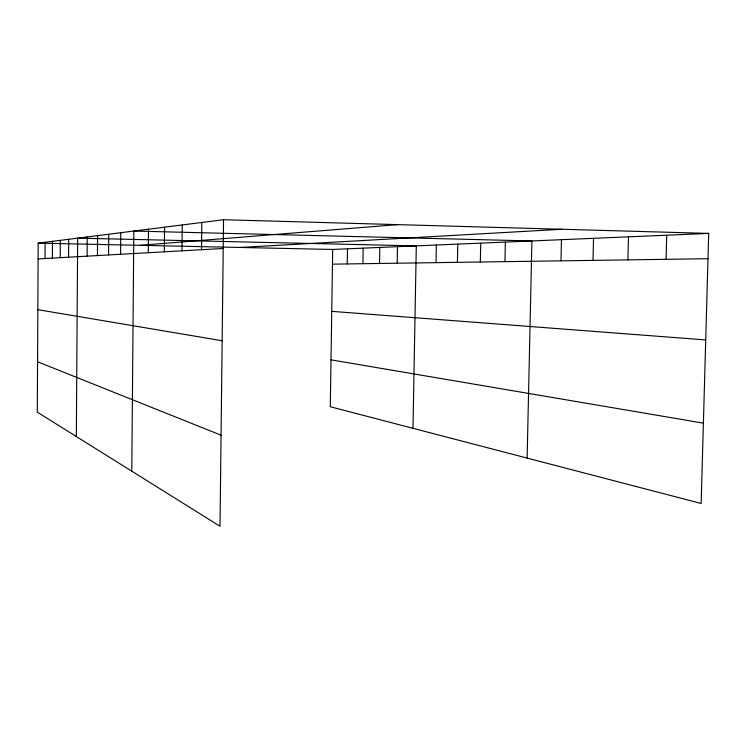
<?xml version="1.0" encoding="UTF-8"?>
<svg xmlns="http://www.w3.org/2000/svg" width="746" height="746" viewBox="0 0 746 746"><rect width="100%" height="100%" fill="white"/><g stroke="black" fill="none" stroke-linecap="round" stroke-linejoin="round"><path stroke-width="1.12" d="M223.548 219.725L38.186 243.14L37.3 412.146L220.014 526.275L223.548 219.725L708.7 233.405L701.147 503.475L330.291 406.747L332.688 249.453L708.7 233.405M45.021 258.545L45.105 242.264M52.379 258.125L52.472 241.34M60.212 257.687L60.314 240.343M68.576 257.211L68.688 239.289M76.344 436.531L77.649 238.151L416.296 245.882L412.995 428.316M87.123 256.167L87.254 236.939M97.437 255.589L97.586 235.633M108.562 254.955L108.72 234.225M120.591 254.274L120.768 232.705M131.79 471.164L133.823 231.055L531.907 240.949L527.133 458.081M148.286 252.717L148.491 229.209M164.334 251.812L164.568 227.176M181.987 250.815L182.248 224.938M201.513 249.714L201.802 222.467M347.272 263.935L347.505 248.819M362.938 263.702L363.19 248.148M379.555 263.469L379.826 247.439M397.198 263.207L397.487 246.684M436.018 262.648L436.345 245.033M457.419 262.34L457.774 244.11M480.34 262.005L480.722 243.131M504.958 261.65L505.368 242.086M560.973 260.839L561.458 239.69M593.005 260.382L593.536 238.319M627.908 259.878L628.486 236.827M666.075 259.319L666.719 235.195M140.117 245.322L397.609 224.63M240.137 247.467L561.962 229.264M38.102 258.927L223.213 248.493M332.464 264.149L707.991 258.713M38.186 243.14L332.688 249.453M331.746 311.352L705.716 339.934M37.832 309.674L222.149 340.745M331.01 359.842L703.394 423.15M37.561 361.763L221.068 435.188"/></g></svg>
